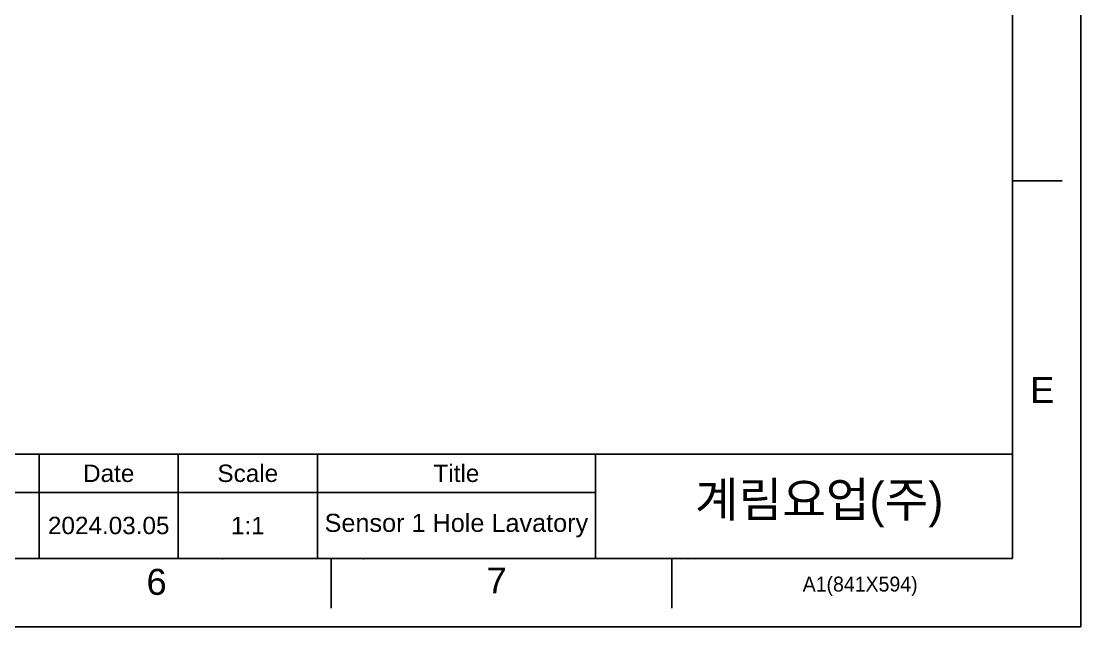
# Model space of a CAD drawing. Header units: millimetres. Extents: x 296 to 1136, y 93 to 687.
# Drawn here: x 825 to 1136, y 93 to 270.7 of the extents above; entities that cross this region are included whole.
import ezdxf

# ---------------------------------------------------------------- set-up
doc = ezdxf.new("R2010")
doc.units = ezdxf.units.MM
doc.header["$LTSCALE"] = 0.75
doc.linetypes.add('CENTERX2', pattern=[101.6, 63.5, -12.7, 12.7, -12.7])
doc.layers.add('FORM', color=7, linetype='Continuous')
doc.layers.add('TEXT', color=2, linetype='Continuous')
doc.styles.add('ROMANS', font='Gulim.ttf')
doc.styles.get("Standard").update_dxf_attribs({"font": 'arial.ttf'})

msp = doc.modelspace()

# ---------------------------------------------------------------- linework, layer by layer
at = {"layer": 'FORM', "color": 7, "linetype": 'Continuous'}
for p, q in [((1136, 93), (1136, 687)), ((1116.01, 223.8), (1130.54, 223.8)), ((1116, 113), (316, 113)), ((916, 113), (916, 98.46)), ((1016, 113), (1016, 98.46)), ((296, 93), (1136, 93))]:
    msp.add_line(p, q, dxfattribs=at)
at = {"layer": 'FORM', "linetype": 'Continuous'}
msp.add_line((1116, 667), (1116, 113), dxfattribs=at)
at = {"layer": 'FORM'}
for p, q in [((563.96, 143.61), (1116, 143.61)), ((830.29, 113), (830.29, 143.61)), ((830.29, 113), (830.29, 143.61)), ((830.29, 113), (830.29, 143.61)), ((871.1, 113), (871.1, 143.61)), ((911.92, 113), (911.92, 143.61)), ((993.55, 113), (993.55, 143.61)), ((1116, 143.61), (1116, 113)), ((516, 132.39), (993.55, 132.39)), ((516, 113), (1116, 113))]:
    msp.add_line(p, q, dxfattribs=at)
for p in [(884.02, 113), (925.4, 113), (1020.7, 113)]:
    msp.add_point(p, dxfattribs=at)

# ---------------------------------------------------------------- texts
at = {"layer": 'FORM', "char_height": 7.62, "attachment_point": 5}
for s, width, insert in [('E', 10, (1124.69, 162.46)), ('6', 50, (864.74, 106.13)), ('7', 50, (964.57, 106.58))]:
    msp.add_mtext_dynamic_manual_height_columns(s, width=width, gutter_width=12.5, heights=[0], dxfattribs=dict(at, insert=insert))
at = {"layer": 'TEXT', "style": 'ROMANS'}
msp.add_text('A1(841X594)', height=4.375, dxfattribs=at).set_placement((1054.37, 103.34))
at = {"layer": 'TEXT', "attachment_point": 5}
for s, width, heights, insert, char_height in [('Date', 40.8163, [0], (850.69, 138), 5.102), ('Scale', 40.8163, [0], (891.51, 138), 5.102), ('Title', 81.6327, [0], (952.73, 138), 5.102), ('2024.03.05', 38.7138, [5.24], (850.69, 122.69), 5.102), ('1:1', 40.8163, [0], (891.51, 122.69), 5.102), ('Sensor 1 Hole Lavatory', 81.6327, [0], (952.73, 122.69), 5.3)]:
    msp.add_mtext_dynamic_manual_height_columns(s, width=width, gutter_width=25.51, heights=heights, dxfattribs=dict(at, insert=insert, char_height=char_height))
at = {"layer": 'TEXT', "linetype": 'CENTERX2', "insert": (1059.22, 128.8), "char_height": 10.2041, "attachment_point": 5}
msp.add_mtext_dynamic_manual_height_columns('{\\fHYGothic-Medium|b0|i0|c129|p18;계림요업(주)}', width=122.449, gutter_width=25.51, heights=[0], dxfattribs=at)

doc.saveas('drawing.dxf')
